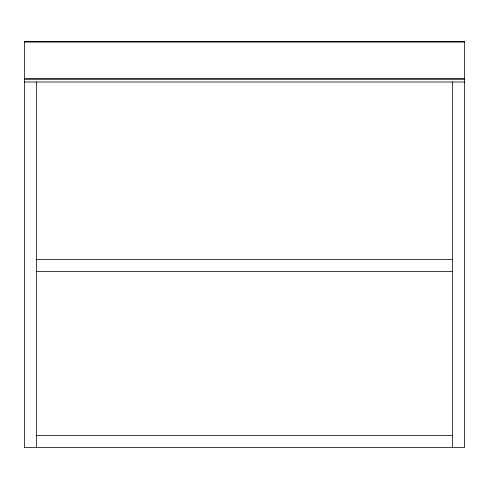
<?xml version="1.0" encoding="UTF-8"?>
<svg xmlns="http://www.w3.org/2000/svg" width="489" height="489" viewBox="0 0 489 489"><rect width="100%" height="100%" fill="white"/><g stroke="black" fill="none" stroke-linecap="round" stroke-linejoin="round"><path stroke-width="0.73" d="M24.45 41.626L464.55 41.626M24.45 42.054L464.55 42.054M24.45 78.619L464.55 78.619M24.45 79.291L464.55 79.291M24.45 81.999L464.55 81.999M36.638 259.396L452.362 259.396M36.638 271.584L452.362 271.584M36.638 435.436L452.362 435.436M452.362 81.846L452.362 447.624M36.638 81.846L36.638 447.624M464.55 41.376L24.45 41.376L24.45 447.624L464.55 447.624L464.55 41.376"/></g></svg>
